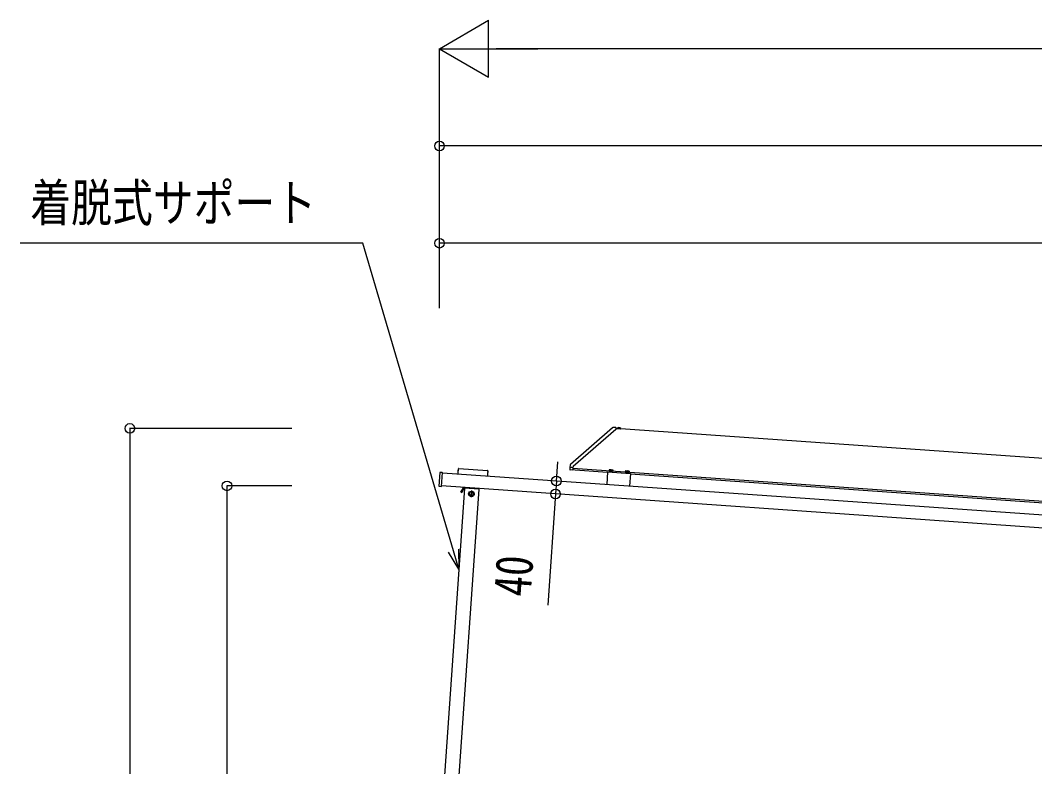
# Model space of a CAD drawing. Units: millimetres, scale not verified. Extents: x -14718 to 14718, y -10395 to 10395.
# Drawn here: x -5896 to -2765, y -5364 to -3062 of the extents above; entities that cross this region are included whole.
import ezdxf
from ezdxf.enums import TextEntityAlignment as Align

# ---------------------------------------------------------------- set-up
doc = ezdxf.new("R2010")
doc.units = ezdxf.units.MM
doc.header["$LTSCALE"] = 40
for name, color, linetype in [('0-5_YKK_13', 4, 'Continuous'), ('0-6_YKK_A1', 4, 'Continuous'), ('0-7_YKK_D', 6, 'Continuous')]:
    doc.layers.add(name, color=color, linetype=linetype)
doc.styles.add('ＭＳ ゴシック', font='')
doc.styles.get('ＭＳ ゴシック').set_extended_font_data('MS Gothic')

msp = doc.modelspace()

# ---------------------------------------------------------------- linework, layer by layer
at = {"layer": '0-5_YKK_13'}
for p, q in [((-4067.68, -4318.75), (-4197.52, -4431.63)), ((-4057.42, -4317.84), (-4065.02, -4317.77)), ((-4057.45, -4318.31), (-4057.84, -4323.93)), ((-4057.45, -4318.31), (-4057.42, -4317.84)), ((-4050.32, -4318.5), (-4049.27, -4321.04)), ((-4045.59, -4318.84), (-4046.98, -4321.2)), ((-4058.01, -4324.27), (-4189.51, -4438.58)), ((-4054.03, -4321.03), (-4054.02, -4320.83)), ((-4042.84, -4322.36), (-4053.53, -4321.61)), ((-4048.17, -4321.73), (-4049.27, -4321.04)), ((-4048.17, -4321.73), (-4046.98, -4321.2)), ((-4042.95, -4322.35), (-4043.3, -4322.33)), ((-4042.26, -4321.86), (-4042.25, -4321.66)), ((-4543.63, -4447.23), (-4543.49, -4445.24)), ((-4199.32, -4440.45), (-4199.41, -4441.85)), ((-4198.89, -4434.37), (-4199.32, -4440.45)), ((-4197.5, -4441.4), (-4198.91, -4441.39)), ((-4189.86, -4441.46), (-4197.5, -4441.4)), ((-4189.9, -4441.96), (-4190.42, -4449.38)), ((-4189.9, -4441.96), (-4189.86, -4441.46)), ((-4189.86, -4441.46), (-4189.8, -4440.53)), ((-4189.69, -4438.92), (-4189.8, -4440.53)), ((-4600.44, -4456.81), (-4603.37, -4498.7)), ((-4594.02, -4456.75), (-4599.91, -4456.34)), ((-4595.22, -4499.66), (-4592.23, -4456.99)), ((-4593.8, -4456.88), (-4592.23, -4456.99)), ((-4544.64, -4461.7), (-4544.53, -4460.2)), ((-4544.47, -4459.7), (-4544.53, -4460.2)), ((-4544.47, -4459.7), (-4544.26, -4456.71)), ((-4544.26, -4456.21), (-4543.91, -4451.22)), ((-4544.26, -4456.21), (-4544.26, -4456.71)), ((-4543.84, -4450.73), (-4543.91, -4451.22)), ((-4543.84, -4450.73), (-4543.63, -4447.73)), ((-4543.63, -4447.23), (-4543.63, -4447.73)), ((-4453.76, -4466.55), (-4453.86, -4468.05)), ((-4453.76, -4466.55), (-4453.75, -4466.05)), ((-4453.54, -4463.06), (-4453.75, -4466.05)), ((-4453.54, -4463.06), (-4453.48, -4462.56)), ((-4453.13, -4457.57), (-4453.48, -4462.56)), ((-4453.13, -4457.57), (-4453.12, -4457.07)), ((-4452.91, -4454.08), (-4453.12, -4457.07)), ((-4452.91, -4454.08), (-4452.85, -4453.58)), ((-4452.71, -4451.58), (-4452.85, -4453.58)), ((-4190.42, -4449.38), (-4198.02, -4448.84)), ((-4077.85, -4448.37), (-4078.09, -4451.92)), ((-4078.09, -4451.92), (-4066.57, -4452.72)), ((-4078.04, -4452.22), (-4078.02, -4451.92)), ((-4077.04, -4447.98), (-4077.85, -4448.37)), ((-4077.04, -4447.98), (-4067.07, -4448.68)), ((-4074.97, -4448.57), (-4075.21, -4452.12)), ((-4069.21, -4448.98), (-4069.45, -4452.52)), ((-4067.07, -4448.68), (-4066.33, -4449.18)), ((-4066.65, -4452.72), (-4066.67, -4453.02)), ((-4066.33, -4449.18), (-4066.57, -4452.72)), ((-4027.97, -4451.86), (-4028.22, -4455.41)), ((-4028.22, -4455.41), (-4016.7, -4456.21)), ((-4028.16, -4455.71), (-4028.14, -4455.41)), ((-4027.16, -4451.47), (-4027.97, -4451.86)), ((-4027.16, -4451.47), (-4017.19, -4452.17)), ((-4025.09, -4452.06), (-4025.34, -4455.61)), ((-4019.33, -4452.47), (-4019.58, -4456.01)), ((-4017.19, -4452.17), (-4016.45, -4452.67)), ((-4016.77, -4456.21), (-4016.79, -4456.51)), ((-4016.45, -4452.67), (-4016.7, -4456.21)), ((-4602.91, -4499.24), (-4597.02, -4499.65)), ((-4595.22, -4499.66), (-4596.78, -4499.55)), ((-4596.41, -4499.58), (-4596.41, -4499.58)), ((-4535.53, -4517.41), (-4527.93, -4503.7)), ((-4522.59, -4504.84), (-4525.27, -4504.65)), ((-4522.63, -4505.34), (-4522.49, -4503.34)), ((-4481.73, -4508.2), (-4481.59, -4506.2)), ((-4530.92, -4514.25), (-4533.11, -4513.04)), ((-4513.77, -4522), (-4492.82, -4523.46)), ((-4502.56, -4512.26), (-4504.03, -4533.2))]:
    msp.add_line(p, q, dxfattribs=at)
for points in [[(-4542.42, -4444.31), (-4498.03, -4447.41), (-4453.64, -4450.52)], [(-4199.41, -4441.85), (-4199.89, -4448.71), (-4198.02, -4448.84)], [(-4075.1, -4448.12), (-4074.12, -4450.55), (-4072.29, -4451.69)], [(-4069.01, -4448.54), (-4070.32, -4450.81), (-4072.29, -4451.69)], [(-4025.22, -4451.6), (-4024.24, -4454.04), (-4022.41, -4455.18)], [(-4019.13, -4452.03), (-4020.45, -4454.3), (-4022.41, -4455.18)], [(-4535.53, -4517.41), (-4533.34, -4518.62), (-4525.74, -4504.91)]]:
    msp.add_lwpolyline(points, dxfattribs=at)
msp.add_lwpolyline([(-4502.77, -4515.24), (-4496.55, -4519.44), (-4497.07, -4526.93), (-4503.82, -4530.22), (-4510.04, -4526.02), (-4509.52, -4518.53)], close=True, dxfattribs=at)
for radius in [8.5, 6.5]:
    msp.add_circle((-4503.3, -4522.73), radius, dxfattribs=at)
for centre, radius, start, end in [((-4065.05, -4321.77), 4, 89.5, 131), ((-4053.47, -4320.87), 0.55, 134.43917, 176), ((-4048.46, -4325.98), 7.7, 37.56083, 134.43917), ((-4058.34, -4323.89), 0.5, 311, 356), ((-4053.49, -4321.07), 0.545, 176, 266), ((-4042.8, -4321.82), 0.545, 266, 356), ((-4042.8, -4321.62), 0.55, 356, 37.56083), ((-4198.91, -4441.88), 0.5, 89.5, 176), ((-4194.9, -4434.65), 4, 131, 176), ((-4189.19, -4438.96), 0.5, 131, 176), ((-4076.55, -4450.58), 2.56, 51.61708, 120.38292), ((-4072.72, -4457.86), 9.55, 68.41276, 103.58724), ((-4067.91, -4451.18), 2.56, 51.61708, 120.38292), ((-4026.68, -4454.07), 2.56, 51.61708, 120.38292), ((-4022.84, -4461.35), 9.55, 68.41276, 103.58724), ((-4018.04, -4454.67), 2.56, 51.61708, 120.38292), ((-4525.3, -4505.15), 3, 134.18969, 151), ((-4525.3, -4505.15), 0.5, 86, 151), ((-4503.3, -4522.73), 7.05, 153.21814, 198.78186), ((-4503.3, -4522.73), 7.05, 213.21814, 258.78186), ((-4503.3, -4522.73), 7.05, 93.21814, 138.78186), ((-4503.3, -4522.73), 7.05, 273.21814, 318.78186), ((-4503.3, -4522.73), 7.05, 33.21814, 78.78186), ((-4503.3, -4522.73), 7.05, 333.21814, 18.78186)]:
    msp.add_arc(centre, radius, start, end, dxfattribs=at)
for centre, major_axis, ratio, start_param, end_param in [((-4542.49, -4445.31), (0.659, -0.758), 0.99628, 2.358058, 3.9251274), ((-4599.94, -4456.84), (-0.329, 0.379), 0.99628, 5.4996506, 7.06672), ((-4594.04, -4457.05), (-0.021, -0.3), 0.998135, 2.2547257, 3.1415927), ((-4453.71, -4451.52), (-0.758, -0.659), 0.99628, 2.358058, 3.9251274), ((-4602.87, -4498.74), (-0.379, -0.329), 0.99628, 5.4996506, 7.06672), ((-4597, -4499.35), (-0.021, -0.3), 0.998135, 0, 0.8868669)]:
    msp.add_ellipse(centre, major_axis=major_axis, ratio=ratio, start_param=start_param, end_param=end_param, dxfattribs=at)
at = {"layer": '0-6_YKK_A1'}
for p, q in [((-2669.42, -4418.4), (-4057.66, -4321.33)), ((598.24, -4779.22), (-4190.07, -4444.39)), ((599.84, -4821.43), (-4592.33, -4458.36)), ((-4083.18, -4456.88), (-4197.4, -4448.89)), ((-4083, -4454.38), (-4085.76, -4493.79)), ((-4083, -4454.38), (-4012.18, -4459.33)), ((-4012.18, -4459.33), (-4014.93, -4498.74)), ((-2029.08, -4600.51), (-4012.35, -4461.83)), ((-4524.43, -4505.21), (-4669.87, -6585.13)), ((-4479.93, -4508.32), (-4625.38, -6588.25)), ((597.05, -4861.34), (-4595.12, -4498.27)), ((-4479.93, -4508.32), (-4524.43, -4505.21))]:
    msp.add_line(p, q, dxfattribs=at)
at = {"layer": '0-7_YKK_D'}
for p, q in [((-4601.76, -3149.42), (-4450.21, -3061.92)), ((-4450.21, -3236.92), (-4450.21, -3061.92)), ((-4601.76, -3949.42), (-4601.76, -3148.42)), ((-4601.76, -3149.42), (-4450.21, -3236.92)), ((-4601.76, -3149.42), (-4298.65, -3149.42)), ((658.24, -3149.42), (-4426.76, -3149.42)), ((-4601.76, -3949.42), (-4601.76, -3448.42)), ((733.24, -3449.42), (-4601.76, -3449.42)), ((-4601.76, -3949.42), (-4601.76, -3748.42)), ((606.49, -3749.42), (-4601.76, -3749.42)), ((-5057.43, -4320.73), (-5558.43, -4320.73)), ((-5557.43, -4320.73), (-5557.43, -7079.42)), ((-4240.87, -4482.94), (-4236.72, -4423.58)), ((-5057.43, -4497.83), (-5258.43, -4497.83)), ((-5257.43, -7079.42), (-5257.43, -4497.83)), ((-4240.87, -4482.94), (-4243.66, -4522.84)), ((-4243.66, -4522.84), (-4267.64, -4865.8))]:
    msp.add_line(p, q, dxfattribs=at)
for points in [[(-4541.84, -4755.13), (-4558.67, -4698.06), (-4838.38, -3749.42), (-5895.6, -3749.42)], [(-4543.37, -4693.55), (-4541.84, -4755.13), (-4573.96, -4702.57)]]:
    msp.add_lwpolyline(points, dxfattribs=at)
for centre in [(-4601.76, -3449.42), (-4601.76, -3749.42), (-5557.43, -4320.73), (-4240.87, -4482.94), (-5257.43, -4497.83), (-4243.66, -4522.84)]:
    msp.add_circle(centre, 14.88, dxfattribs=at)

# ---------------------------------------------------------------- texts
at = {"layer": '0-7_YKK_D', "style": 'ＭＳ ゴシック', "width": 0.8}
msp.add_text('着脱式サポート', height=115.5, dxfattribs=at).set_placement((-5864.73, -3717.12), align=Align.BOTTOM_LEFT)
msp.add_text('40', height=115.5, rotation=86, dxfattribs=at).set_placement((-4286.2, -4844.46), align=Align.BOTTOM_LEFT)

doc.saveas('drawing.dxf')
